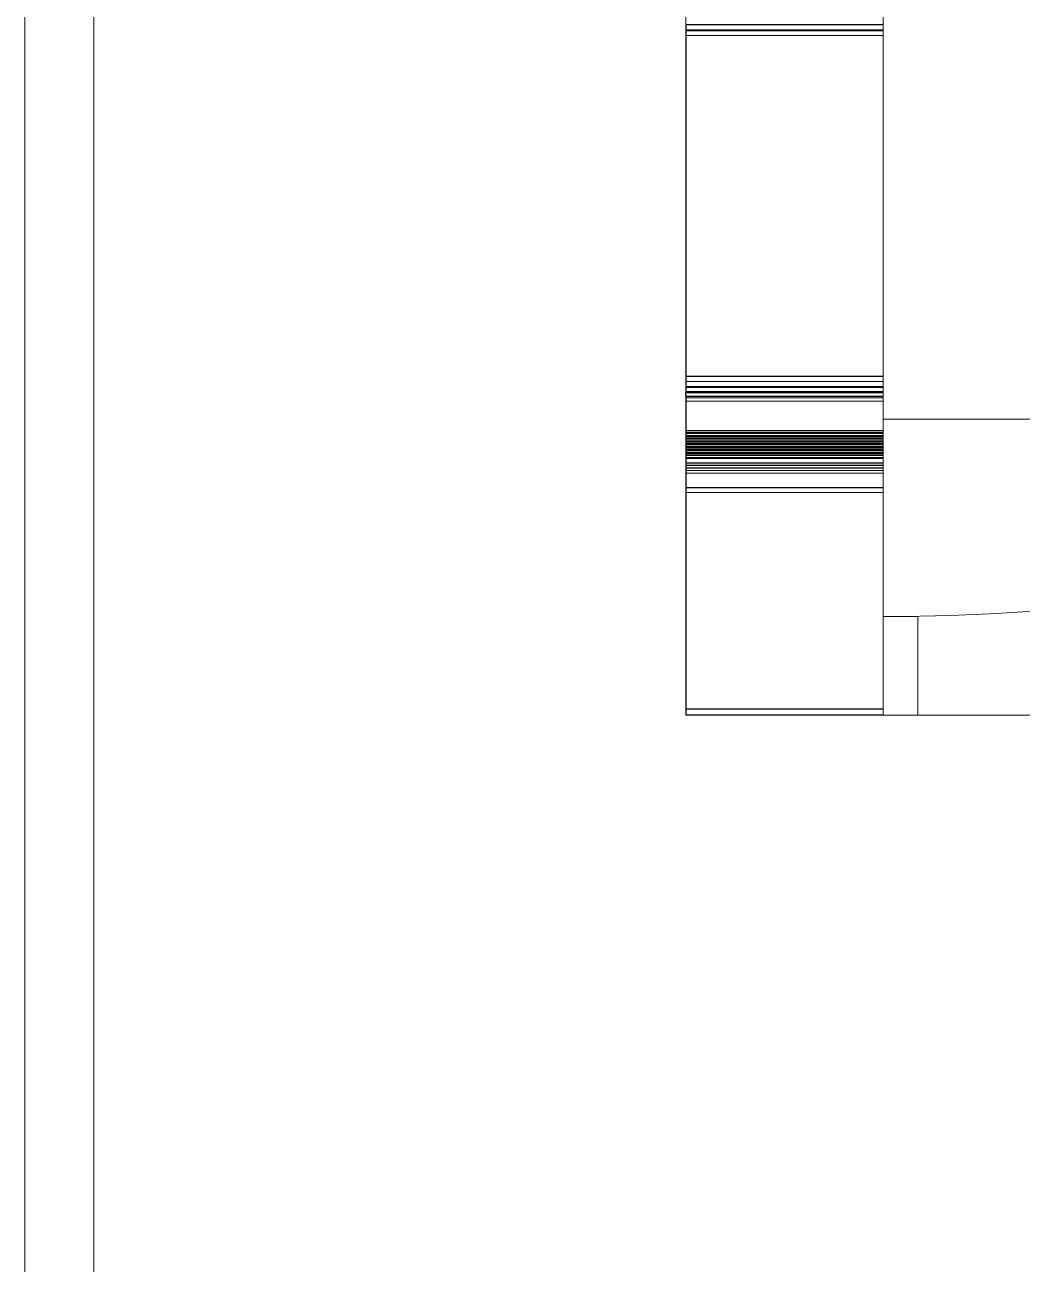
# Model space of a CAD drawing. Header units: millimetres. Extents: x 1359 to 3577, y 1333 to 3557.
# Drawn here: x 2513.1 to 2563.6, y 3155.2 to 3218.1 of the extents above; entities that cross this region are included whole.
import ezdxf

# ---------------------------------------------------------------- set-up
doc = ezdxf.new("R2010")
doc.units = ezdxf.units.MM
doc.set_wipeout_variables(frame=1)
doc.layers.add('000-PI-Oprema', color=30, linetype='Continuous', lineweight=5)
doc.layers.add('000-PI-ORMAR', color=2, linetype='Continuous')
doc.layers.add('002-PI-Kabelska kanalica', color=150, linetype='Continuous')

# ---------------------------------------------------------------- blocks, each defined once
blk = doc.blocks.new('montazna 2000x1000')
at = {"layer": '000-PI-ORMAR', "color": 0, "linetype": 'ByBlock', "lineweight": 0}
blk.add_line((0, 1890), (0, 0), dxfattribs=at)
blk = doc.blocks.new('*U53')
at = {"layer": '002-PI-Kabelska kanalica', "color": 0, "linetype": 'ByBlock', "lineweight": 0}
blk.add_line((80, -100), (80, 1572), dxfattribs=at)
blk = doc.blocks.new('6ES7515-2AN03-0AB0')
blk.add_wipeout([(49766.655, 38535.913), (49836.455, 38535.913), (49836.456, 38388.913), (49766.656, 38388.913)])
at = {"layer": '000-PI-Oprema', "color": 0, "linetype": 'ByBlock', "lineweight": 0}
for p, q in [((49766.646, 38535.413), (49766.655, 38403.913)), ((49766.655, 38535.044), (49766.655, 38403.913)), ((49817.474, 38403.913), (49766.655, 38403.913)), ((49817.474, 38403.913), (49766.655, 38403.913)), ((49766.956, 38393.913), (49766.655, 38393.913)), ((49766.956, 38393.913), (49766.655, 38393.913)), ((49766.656, 38393.913), (49766.656, 38388.913)), ((49768.356, 38393.913), (49766.656, 38393.913)), ((49766.656, 38393.913), (49766.656, 38393.913)), ((49766.656, 38393.913), (49766.656, 38388.913)), ((49768.356, 38393.913), (49766.656, 38393.913)), ((49766.656, 38393.913), (49766.656, 38393.913)), ((49768.356, 38393.913), (49768.356, 38393.926)), ((49768.356, 38393.913), (49768.356, 38393.926)), ((49768.411, 38393.928), (49768.411, 38388.913)), ((49768.411, 38393.928), (49768.411, 38388.913)), ((49768.411, 38388.913), (49766.656, 38388.913)), ((49768.411, 38388.913), (49766.656, 38388.913)), ((49834.7, 38388.913), (49768.411, 38388.913)), ((49834.7, 38388.913), (49768.411, 38388.913))]:
    blk.add_line(p, q, dxfattribs=at)
blk.add_arc((49766.655, 38499.579), 105.667, 270.16313, 283.68555, dxfattribs=at)
blk.add_arc((49766.655, 38499.579), 105.667, 270.16313, 283.68555, dxfattribs=at)
blk.add_open_spline([(49766.655, 38403.913), (49766.655, 38401.713), (49766.655, 38399.513), (49766.655, 38397.179), (49766.655, 38397.046), (49766.655, 38396.913)], degree=3, knots=[0, 0, 0, 0, 0.942857, 0.942857, 1, 1, 1, 1], dxfattribs=at)
blk.add_open_spline([(49766.655, 38403.913), (49766.655, 38401.713), (49766.655, 38399.513), (49766.655, 38397.179), (49766.655, 38397.046), (49766.655, 38396.913)], degree=3, knots=[0, 0, 0, 0, 0.942857, 0.942857, 1, 1, 1, 1], dxfattribs=at)
blk.add_open_spline([(49766.655, 38396.913), (49766.655, 38395.913), (49766.655, 38394.913), (49766.655, 38393.913)], degree=3, dxfattribs=at)
blk.add_open_spline([(49766.655, 38396.913), (49766.655, 38395.913), (49766.655, 38394.913), (49766.655, 38393.913)], degree=3, dxfattribs=at)
blk = doc.blocks.new('6ES7590-1AB60-0AA0')
for p, q in [((4144.23, 2880.414), (4144.23, 2880.114)), ((4304.23, 2880.414), (4144.23, 2880.414)), ((4144.23, 2880.114), (4144.23, 2862.577)), ((4304.23, 2880.114), (4144.23, 2880.114)), ((4144.23, 2862.577), (4144.23, 2862.077)), ((4304.23, 2862.577), (4144.23, 2862.577)), ((4144.23, 2862.077), (4144.23, 2862.029)), ((4144.23, 2862.077), (4304.23, 2862.077)), ((4144.23, 2862.029), (4144.23, 2861.756)), ((4304.23, 2862.029), (4144.23, 2862.029)), ((4144.23, 2861.582), (4144.23, 2861.756)), ((4304.23, 2861.756), (4144.23, 2861.756)), ((4144.23, 2861.582), (4144.23, 2859.831)), ((4144.23, 2861.582), (4304.23, 2861.582)), ((4144.23, 2859.831), (4144.23, 2859.722)), ((4304.23, 2859.831), (4144.23, 2859.831)), ((4144.23, 2859.72), (4144.23, 2859.722)), ((4304.23, 2859.722), (4144.23, 2859.722)), ((4144.23, 2859.72), (4144.23, 2859.686)), ((4304.23, 2859.72), (4144.23, 2859.72)), ((4144.23, 2859.686), (4144.23, 2859.578)), ((4304.23, 2859.686), (4144.23, 2859.686)), ((4144.23, 2859.577), (4144.23, 2859.578)), ((4304.23, 2859.578), (4144.23, 2859.578)), ((4144.23, 2859.577), (4144.23, 2859.543)), ((4304.23, 2859.577), (4144.23, 2859.577)), ((4144.23, 2859.543), (4144.23, 2859.435)), ((4304.23, 2859.543), (4144.23, 2859.543)), ((4144.23, 2859.435), (4144.23, 2859.433)), ((4304.23, 2859.435), (4144.23, 2859.435)), ((4144.23, 2859.433), (4144.23, 2859.399)), ((4304.23, 2859.433), (4144.23, 2859.433)), ((4144.23, 2859.399), (4144.23, 2859.291)), ((4304.23, 2859.399), (4144.23, 2859.399)), ((4144.23, 2859.289), (4144.23, 2859.291)), ((4304.23, 2859.291), (4144.23, 2859.291)), ((4144.23, 2859.289), (4144.23, 2859.255)), ((4304.23, 2859.289), (4144.23, 2859.289)), ((4144.23, 2859.255), (4144.23, 2859.148)), ((4304.23, 2859.255), (4144.23, 2859.255)), ((4144.23, 2859.146), (4144.23, 2859.148)), ((4304.23, 2859.148), (4144.23, 2859.148)), ((4144.23, 2859.146), (4144.23, 2859.112)), ((4304.23, 2859.146), (4144.23, 2859.146)), ((4144.23, 2859.112), (4144.23, 2859.004)), ((4304.23, 2859.112), (4144.23, 2859.112)), ((4144.23, 2859.002), (4144.23, 2859.004)), ((4304.23, 2859.004), (4144.23, 2859.004)), ((4144.23, 2859.002), (4144.23, 2858.968)), ((4304.23, 2859.002), (4144.23, 2859.002)), ((4144.23, 2858.968), (4144.23, 2858.86)), ((4304.23, 2858.968), (4144.23, 2858.968)), ((4144.23, 2858.859), (4144.23, 2858.86)), ((4304.23, 2858.86), (4144.23, 2858.86)), ((4144.23, 2858.859), (4144.23, 2858.825)), ((4304.23, 2858.859), (4144.23, 2858.859)), ((4144.23, 2858.825), (4144.23, 2858.717)), ((4304.23, 2858.825), (4144.23, 2858.825)), ((4144.23, 2858.717), (4144.23, 2858.715)), ((4304.23, 2858.717), (4144.23, 2858.717)), ((4144.23, 2858.715), (4144.23, 2858.681)), ((4304.23, 2858.715), (4144.23, 2858.715)), ((4144.23, 2858.681), (4144.23, 2858.457)), ((4304.23, 2858.681), (4144.23, 2858.681)), ((4144.23, 2858.457), (4144.23, 2858.184)), ((4304.23, 2858.457), (4144.23, 2858.457)), ((4144.23, 2858.184), (4144.23, 2858.072)), ((4304.23, 2858.184), (4144.23, 2858.184)), ((4144.23, 2858.072), (4144.23, 2857.935)), ((4304.23, 2858.072), (4144.23, 2858.072)), ((4144.23, 2857.935), (4144.23, 2856.944)), ((4304.23, 2857.935), (4144.23, 2857.935)), ((4144.23, 2856.944), (4144.23, 2845.714)), ((4304.23, 2856.944), (4144.23, 2856.944)), ((4144.23, 2845.714), (4144.23, 2845.414)), ((4304.23, 2845.714), (4144.23, 2845.714)), ((4304.23, 2845.414), (4144.23, 2845.414))]:
    blk.add_line(p, q)

msp = doc.modelspace()

# ---------------------------------------------------------------- linework, layer by layer
at = {"layer": '002-PI-Kabelska kanalica', "color": 0, "linetype": 'ByBlock', "lineweight": 0}
for p, q in [((2546.571, 3217.833), (2546.571, 3325.583)), ((2546.571, 3313.47), (2546.571, 3217.433)), ((2546.571, 3313.47), (2546.571, 3217.433)), ((2546.571, 3218.083), (2546.571, 3217.783)), ((2556.571, 3218.083), (2546.571, 3218.083)), ((2546.571, 3218.083), (2546.571, 3217.783)), ((2546.571, 3218.083), (2546.571, 3217.783)), ((2556.571, 3218.083), (2546.571, 3218.083)), ((2546.571, 3217.833), (2546.571, 3217.533)), ((2546.571, 3217.833), (2546.571, 3217.533)), ((2556.571, 3217.833), (2546.571, 3217.833)), ((2546.571, 3217.833), (2546.571, 3217.533)), ((2546.571, 3217.833), (2546.571, 3217.533)), ((2546.571, 3217.833), (2546.571, 3217.533)), ((2546.571, 3217.833), (2546.571, 3217.533)), ((2556.571, 3217.833), (2546.571, 3217.833)), ((2546.571, 3217.783), (2546.571, 3200.246)), ((2556.571, 3217.783), (2546.571, 3217.783)), ((2546.571, 3217.783), (2546.571, 3200.246)), ((2546.571, 3217.783), (2546.571, 3200.246)), ((2556.571, 3217.783), (2546.571, 3217.783)), ((2546.571, 3217.583), (2546.571, 3217.283)), ((2546.571, 3217.583), (2546.571, 3217.283)), ((2546.571, 3217.583), (2546.571, 3217.283)), ((2546.571, 3217.533), (2546.571, 3199.996)), ((2546.571, 3217.533), (2546.571, 3199.996)), ((2556.571, 3217.533), (2546.571, 3217.533)), ((2546.571, 3217.533), (2546.571, 3199.996)), ((2546.571, 3217.533), (2546.571, 3199.996)), ((2546.571, 3217.533), (2546.571, 3199.996)), ((2546.571, 3217.533), (2546.571, 3199.996)), ((2556.571, 3217.533), (2546.571, 3217.533)), ((2546.571, 3217.283), (2546.571, 3199.746)), ((2546.571, 3217.283), (2546.571, 3199.746)), ((2546.571, 3217.283), (2546.571, 3199.746)), ((2546.571, 3200.246), (2546.571, 3199.746)), ((2556.571, 3200.246), (2546.571, 3200.246)), ((2546.571, 3200.246), (2546.571, 3199.746)), ((2546.571, 3200.246), (2546.571, 3199.746)), ((2556.571, 3200.246), (2546.571, 3200.246)), ((2546.571, 3199.996), (2546.571, 3199.496)), ((2546.571, 3199.996), (2546.571, 3199.496)), ((2556.571, 3199.996), (2546.571, 3199.996)), ((2546.571, 3199.996), (2546.571, 3199.496)), ((2546.571, 3199.996), (2546.571, 3199.496)), ((2546.571, 3199.996), (2546.571, 3199.496)), ((2546.571, 3199.996), (2546.571, 3199.496)), ((2556.571, 3199.996), (2546.571, 3199.996)), ((2546.571, 3199.746), (2546.571, 3199.246)), ((2546.571, 3199.746), (2546.571, 3199.698)), ((2546.571, 3199.746), (2556.571, 3199.746)), ((2546.571, 3199.746), (2546.571, 3199.246)), ((2546.571, 3199.746), (2546.571, 3199.698)), ((2546.571, 3199.746), (2546.571, 3199.246)), ((2546.571, 3199.746), (2546.571, 3199.698)), ((2546.571, 3199.746), (2556.571, 3199.746)), ((2546.571, 3199.698), (2546.571, 3199.425)), ((2556.571, 3199.698), (2546.571, 3199.698)), ((2546.571, 3199.698), (2546.571, 3199.425)), ((2546.571, 3199.698), (2546.571, 3199.425)), ((2556.571, 3199.698), (2546.571, 3199.698)), ((2546.571, 3199.496), (2546.571, 3199.448)), ((2546.571, 3199.496), (2546.571, 3199.448)), ((2546.571, 3199.496), (2556.571, 3199.496)), ((2546.571, 3199.496), (2546.571, 3199.448)), ((2546.571, 3199.496), (2546.571, 3199.448)), ((2546.571, 3199.496), (2546.571, 3199.448)), ((2546.571, 3199.496), (2546.571, 3199.448)), ((2546.571, 3199.496), (2556.571, 3199.496)), ((2546.571, 3199.448), (2546.571, 3199.175)), ((2546.571, 3199.448), (2546.571, 3199.175)), ((2556.571, 3199.448), (2546.571, 3199.448)), ((2546.571, 3199.448), (2546.571, 3199.175)), ((2546.571, 3199.448), (2546.571, 3199.175)), ((2546.571, 3199.448), (2546.571, 3199.175)), ((2546.571, 3199.448), (2546.571, 3199.175)), ((2556.571, 3199.448), (2546.571, 3199.448)), ((2546.571, 3199.251), (2546.571, 3199.425)), ((2556.571, 3199.425), (2546.571, 3199.425)), ((2546.571, 3199.251), (2546.571, 3199.425)), ((2546.571, 3199.251), (2546.571, 3199.425)), ((2556.571, 3199.425), (2546.571, 3199.425)), ((2546.571, 3199.251), (2546.571, 3197.5)), ((2546.571, 3199.251), (2556.571, 3199.251)), ((2546.571, 3199.251), (2546.571, 3197.5)), ((2546.571, 3199.251), (2546.571, 3197.5)), ((2546.571, 3199.251), (2556.571, 3199.251)), ((2546.571, 3199.246), (2546.571, 3199.198)), ((2546.571, 3199.246), (2546.571, 3199.198)), ((2546.571, 3199.246), (2546.571, 3199.198)), ((2546.571, 3199.198), (2546.571, 3198.925)), ((2546.571, 3199.198), (2546.571, 3198.925)), ((2546.571, 3199.198), (2546.571, 3198.925)), ((2546.571, 3199.001), (2546.571, 3199.175)), ((2546.571, 3199.001), (2546.571, 3199.175)), ((2556.571, 3199.175), (2546.571, 3199.175)), ((2546.571, 3199.001), (2546.571, 3199.175)), ((2546.571, 3199.001), (2546.571, 3199.175)), ((2546.571, 3199.001), (2546.571, 3199.175)), ((2546.571, 3199.001), (2546.571, 3199.175)), ((2556.571, 3199.175), (2546.571, 3199.175)), ((2546.571, 3199.001), (2546.571, 3197.25)), ((2546.571, 3199.001), (2546.571, 3197.25)), ((2546.571, 3199.001), (2556.571, 3199.001)), ((2546.571, 3199.001), (2546.571, 3197.25)), ((2546.571, 3199.001), (2546.571, 3197.25)), ((2546.571, 3199.001), (2546.571, 3197.25)), ((2546.571, 3199.001), (2546.571, 3197.25)), ((2546.571, 3199.001), (2556.571, 3199.001)), ((2546.571, 3198.751), (2546.571, 3198.925)), ((2546.571, 3198.751), (2546.571, 3198.925)), ((2546.571, 3198.751), (2546.571, 3198.925)), ((2546.571, 3198.751), (2546.571, 3197)), ((2546.571, 3198.751), (2546.571, 3197)), ((2546.571, 3198.751), (2546.571, 3197)), ((2546.571, 3197.5), (2546.571, 3197.391)), ((2556.571, 3197.5), (2546.571, 3197.5)), ((2546.571, 3197.5), (2546.571, 3197.391)), ((2546.571, 3197.5), (2546.571, 3197.391)), ((2556.571, 3197.5), (2546.571, 3197.5)), ((2546.571, 3197.389), (2546.571, 3197.391)), ((2556.571, 3197.391), (2546.571, 3197.391)), ((2546.571, 3197.389), (2546.571, 3197.391)), ((2546.571, 3197.389), (2546.571, 3197.391)), ((2556.571, 3197.391), (2546.571, 3197.391)), ((2546.571, 3197.389), (2546.571, 3197.355)), ((2556.571, 3197.389), (2546.571, 3197.389)), ((2546.571, 3197.389), (2546.571, 3197.355)), ((2546.571, 3197.389), (2546.571, 3197.355)), ((2556.571, 3197.389), (2546.571, 3197.389)), ((2546.571, 3197.355), (2546.571, 3197.247)), ((2556.571, 3197.355), (2546.571, 3197.355)), ((2546.571, 3197.355), (2546.571, 3197.247)), ((2546.571, 3197.355), (2546.571, 3197.247)), ((2556.571, 3197.355), (2546.571, 3197.355)), ((2546.571, 3197.25), (2546.571, 3197.141)), ((2546.571, 3197.25), (2546.571, 3197.141)), ((2556.571, 3197.25), (2546.571, 3197.25)), ((2546.571, 3197.25), (2546.571, 3197.141)), ((2546.571, 3197.25), (2546.571, 3197.141)), ((2546.571, 3197.25), (2546.571, 3197.141)), ((2546.571, 3197.25), (2546.571, 3197.141)), ((2556.571, 3197.25), (2546.571, 3197.25)), ((2546.571, 3197.246), (2546.571, 3197.247)), ((2556.571, 3197.247), (2546.571, 3197.247)), ((2546.571, 3197.246), (2546.571, 3197.247)), ((2546.571, 3197.246), (2546.571, 3197.247)), ((2556.571, 3197.247), (2546.571, 3197.247)), ((2546.571, 3197.246), (2546.571, 3197.212)), ((2556.571, 3197.246), (2546.571, 3197.246)), ((2546.571, 3197.246), (2546.571, 3197.212)), ((2546.571, 3197.246), (2546.571, 3197.212)), ((2556.571, 3197.246), (2546.571, 3197.246)), ((2546.571, 3197.212), (2546.571, 3197.104)), ((2556.571, 3197.212), (2546.571, 3197.212)), ((2546.571, 3197.212), (2546.571, 3197.104)), ((2546.571, 3197.212), (2546.571, 3197.104)), ((2556.571, 3197.212), (2546.571, 3197.212)), ((2546.571, 3197.139), (2546.571, 3197.141)), ((2546.571, 3197.139), (2546.571, 3197.141)), ((2556.571, 3197.141), (2546.571, 3197.141)), ((2546.571, 3197.139), (2546.571, 3197.141)), ((2546.571, 3197.139), (2546.571, 3197.141)), ((2546.571, 3197.139), (2546.571, 3197.141)), ((2546.571, 3197.139), (2546.571, 3197.141)), ((2556.571, 3197.141), (2546.571, 3197.141)), ((2546.571, 3197.139), (2546.571, 3197.105)), ((2546.571, 3197.139), (2546.571, 3197.105)), ((2556.571, 3197.139), (2546.571, 3197.139)), ((2546.571, 3197.139), (2546.571, 3197.105)), ((2546.571, 3197.139), (2546.571, 3197.105)), ((2546.571, 3197.139), (2546.571, 3197.105)), ((2546.571, 3197.139), (2546.571, 3197.105)), ((2556.571, 3197.139), (2546.571, 3197.139)), ((2546.571, 3197.105), (2546.571, 3196.997)), ((2546.571, 3197.105), (2546.571, 3196.997)), ((2556.571, 3197.105), (2546.571, 3197.105)), ((2546.571, 3197.105), (2546.571, 3196.997)), ((2546.571, 3197.105), (2546.571, 3196.997)), ((2546.571, 3197.105), (2546.571, 3196.997)), ((2546.571, 3197.105), (2546.571, 3196.997)), ((2556.571, 3197.105), (2546.571, 3197.105)), ((2546.571, 3197.104), (2546.571, 3197.102)), ((2556.571, 3197.104), (2546.571, 3197.104)), ((2546.571, 3197.104), (2546.571, 3197.102)), ((2546.571, 3197.104), (2546.571, 3197.102)), ((2556.571, 3197.104), (2546.571, 3197.104)), ((2546.571, 3197.102), (2546.571, 3197.068)), ((2556.571, 3197.102), (2546.571, 3197.102)), ((2546.571, 3197.102), (2546.571, 3197.068)), ((2546.571, 3197.102), (2546.571, 3197.068)), ((2556.571, 3197.102), (2546.571, 3197.102)), ((2546.571, 3197.068), (2546.571, 3196.96)), ((2556.571, 3197.068), (2546.571, 3197.068)), ((2546.571, 3197.068), (2546.571, 3196.96)), ((2546.571, 3197.068), (2546.571, 3196.96)), ((2556.571, 3197.068), (2546.571, 3197.068)), ((2546.571, 3197), (2546.571, 3196.891)), ((2546.571, 3197), (2546.571, 3196.891)), ((2546.571, 3197), (2546.571, 3196.891)), ((2546.571, 3196.996), (2546.571, 3196.997)), ((2546.571, 3196.996), (2546.571, 3196.997)), ((2556.571, 3196.997), (2546.571, 3196.997)), ((2546.571, 3196.996), (2546.571, 3196.997)), ((2546.571, 3196.996), (2546.571, 3196.997)), ((2546.571, 3196.996), (2546.571, 3196.997)), ((2546.571, 3196.996), (2546.571, 3196.997)), ((2556.571, 3196.997), (2546.571, 3196.997)), ((2546.571, 3196.996), (2546.571, 3196.962)), ((2546.571, 3196.996), (2546.571, 3196.962)), ((2556.571, 3196.996), (2546.571, 3196.996)), ((2546.571, 3196.996), (2546.571, 3196.962)), ((2546.571, 3196.996), (2546.571, 3196.962)), ((2546.571, 3196.996), (2546.571, 3196.962)), ((2546.571, 3196.996), (2546.571, 3196.962)), ((2556.571, 3196.996), (2546.571, 3196.996)), ((2546.571, 3196.962), (2546.571, 3196.854)), ((2546.571, 3196.962), (2546.571, 3196.854)), ((2556.571, 3196.962), (2546.571, 3196.962)), ((2546.571, 3196.962), (2546.571, 3196.854)), ((2546.571, 3196.962), (2546.571, 3196.854)), ((2546.571, 3196.962), (2546.571, 3196.854)), ((2546.571, 3196.962), (2546.571, 3196.854)), ((2556.571, 3196.962), (2546.571, 3196.962)), ((2546.571, 3196.959), (2546.571, 3196.96)), ((2556.571, 3196.96), (2546.571, 3196.96)), ((2546.571, 3196.959), (2546.571, 3196.96)), ((2546.571, 3196.959), (2546.571, 3196.96)), ((2556.571, 3196.96), (2546.571, 3196.96)), ((2546.571, 3196.959), (2546.571, 3196.925)), ((2556.571, 3196.959), (2546.571, 3196.959)), ((2546.571, 3196.959), (2546.571, 3196.925)), ((2546.571, 3196.959), (2546.571, 3196.925)), ((2556.571, 3196.959), (2546.571, 3196.959)), ((2546.571, 3196.925), (2546.571, 3196.817)), ((2556.571, 3196.925), (2546.571, 3196.925)), ((2546.571, 3196.925), (2546.571, 3196.817)), ((2546.571, 3196.925), (2546.571, 3196.817)), ((2556.571, 3196.925), (2546.571, 3196.925)), ((2546.571, 3196.889), (2546.571, 3196.891)), ((2546.571, 3196.889), (2546.571, 3196.891)), ((2546.571, 3196.889), (2546.571, 3196.891)), ((2546.571, 3196.889), (2546.571, 3196.855)), ((2546.571, 3196.889), (2546.571, 3196.855)), ((2546.571, 3196.889), (2546.571, 3196.855)), ((2546.571, 3196.855), (2546.571, 3196.747)), ((2546.571, 3196.855), (2546.571, 3196.747)), ((2546.571, 3196.855), (2546.571, 3196.747)), ((2546.571, 3196.854), (2546.571, 3196.852)), ((2546.571, 3196.854), (2546.571, 3196.852)), ((2556.571, 3196.854), (2546.571, 3196.854)), ((2546.571, 3196.854), (2546.571, 3196.852)), ((2546.571, 3196.854), (2546.571, 3196.852)), ((2546.571, 3196.854), (2546.571, 3196.852)), ((2546.571, 3196.854), (2546.571, 3196.852)), ((2556.571, 3196.854), (2546.571, 3196.854)), ((2546.571, 3196.852), (2546.571, 3196.818)), ((2546.571, 3196.852), (2546.571, 3196.818)), ((2556.571, 3196.852), (2546.571, 3196.852)), ((2546.571, 3196.852), (2546.571, 3196.818)), ((2546.571, 3196.852), (2546.571, 3196.818)), ((2546.571, 3196.852), (2546.571, 3196.818)), ((2546.571, 3196.852), (2546.571, 3196.818)), ((2556.571, 3196.852), (2546.571, 3196.852)), ((2546.571, 3196.818), (2546.571, 3196.71)), ((2546.571, 3196.818), (2546.571, 3196.71)), ((2556.571, 3196.818), (2546.571, 3196.818)), ((2546.571, 3196.818), (2546.571, 3196.71)), ((2546.571, 3196.818), (2546.571, 3196.71)), ((2546.571, 3196.818), (2546.571, 3196.71)), ((2546.571, 3196.818), (2546.571, 3196.71)), ((2556.571, 3196.818), (2546.571, 3196.818)), ((2546.571, 3196.815), (2546.571, 3196.817)), ((2556.571, 3196.817), (2546.571, 3196.817)), ((2546.571, 3196.815), (2546.571, 3196.817)), ((2546.571, 3196.815), (2546.571, 3196.817)), ((2556.571, 3196.817), (2546.571, 3196.817)), ((2546.571, 3196.815), (2546.571, 3196.781)), ((2556.571, 3196.815), (2546.571, 3196.815)), ((2546.571, 3196.815), (2546.571, 3196.781)), ((2546.571, 3196.815), (2546.571, 3196.781)), ((2556.571, 3196.815), (2546.571, 3196.815)), ((2546.571, 3196.781), (2546.571, 3196.673)), ((2556.571, 3196.781), (2546.571, 3196.781)), ((2546.571, 3196.781), (2546.571, 3196.673)), ((2546.571, 3196.781), (2546.571, 3196.673)), ((2556.571, 3196.781), (2546.571, 3196.781)), ((2546.571, 3196.746), (2546.571, 3196.747)), ((2546.571, 3196.746), (2546.571, 3196.747)), ((2546.571, 3196.746), (2546.571, 3196.747)), ((2546.571, 3196.746), (2546.571, 3196.712)), ((2546.571, 3196.746), (2546.571, 3196.712)), ((2546.571, 3196.746), (2546.571, 3196.712)), ((2546.571, 3196.712), (2546.571, 3196.604)), ((2546.571, 3196.712), (2546.571, 3196.604)), ((2546.571, 3196.712), (2546.571, 3196.604)), ((2546.571, 3196.709), (2546.571, 3196.71)), ((2546.571, 3196.709), (2546.571, 3196.71)), ((2556.571, 3196.71), (2546.571, 3196.71)), ((2546.571, 3196.709), (2546.571, 3196.71)), ((2546.571, 3196.709), (2546.571, 3196.71)), ((2546.571, 3196.709), (2546.571, 3196.71)), ((2546.571, 3196.709), (2546.571, 3196.71)), ((2556.571, 3196.71), (2546.571, 3196.71)), ((2546.571, 3196.709), (2546.571, 3196.675)), ((2546.571, 3196.709), (2546.571, 3196.675)), ((2556.571, 3196.709), (2546.571, 3196.709)), ((2546.571, 3196.709), (2546.571, 3196.675)), ((2546.571, 3196.709), (2546.571, 3196.675)), ((2546.571, 3196.709), (2546.571, 3196.675)), ((2546.571, 3196.709), (2546.571, 3196.675)), ((2556.571, 3196.709), (2546.571, 3196.709)), ((2546.571, 3196.675), (2546.571, 3196.567)), ((2546.571, 3196.675), (2546.571, 3196.567)), ((2556.571, 3196.675), (2546.571, 3196.675)), ((2546.571, 3196.675), (2546.571, 3196.567)), ((2546.571, 3196.675), (2546.571, 3196.567)), ((2546.571, 3196.675), (2546.571, 3196.567)), ((2546.571, 3196.675), (2546.571, 3196.567)), ((2556.571, 3196.675), (2546.571, 3196.675)), ((2546.571, 3196.671), (2546.571, 3196.673)), ((2556.571, 3196.673), (2546.571, 3196.673)), ((2546.571, 3196.671), (2546.571, 3196.673)), ((2546.571, 3196.671), (2546.571, 3196.673)), ((2556.571, 3196.673), (2546.571, 3196.673)), ((2546.571, 3196.671), (2546.571, 3196.637)), ((2556.571, 3196.671), (2546.571, 3196.671)), ((2546.571, 3196.671), (2546.571, 3196.637)), ((2546.571, 3196.671), (2546.571, 3196.637)), ((2556.571, 3196.671), (2546.571, 3196.671)), ((2546.571, 3196.637), (2546.571, 3196.53)), ((2556.571, 3196.637), (2546.571, 3196.637)), ((2546.571, 3196.637), (2546.571, 3196.53)), ((2546.571, 3196.637), (2546.571, 3196.53)), ((2556.571, 3196.637), (2546.571, 3196.637)), ((2546.571, 3196.604), (2546.571, 3196.602)), ((2546.571, 3196.604), (2546.571, 3196.602)), ((2546.571, 3196.604), (2546.571, 3196.602)), ((2546.571, 3196.602), (2546.571, 3196.568)), ((2546.571, 3196.602), (2546.571, 3196.568)), ((2546.571, 3196.602), (2546.571, 3196.568)), ((2546.571, 3196.568), (2546.571, 3196.46)), ((2546.571, 3196.568), (2546.571, 3196.46)), ((2546.571, 3196.568), (2546.571, 3196.46)), ((2546.571, 3196.565), (2546.571, 3196.567)), ((2546.571, 3196.565), (2546.571, 3196.567)), ((2556.571, 3196.567), (2546.571, 3196.567)), ((2546.571, 3196.565), (2546.571, 3196.567)), ((2546.571, 3196.565), (2546.571, 3196.567)), ((2546.571, 3196.565), (2546.571, 3196.567)), ((2546.571, 3196.565), (2546.571, 3196.567)), ((2556.571, 3196.567), (2546.571, 3196.567)), ((2546.571, 3196.565), (2546.571, 3196.531)), ((2546.571, 3196.565), (2546.571, 3196.531)), ((2556.571, 3196.565), (2546.571, 3196.565)), ((2546.571, 3196.565), (2546.571, 3196.531)), ((2546.571, 3196.565), (2546.571, 3196.531)), ((2546.571, 3196.565), (2546.571, 3196.531)), ((2546.571, 3196.565), (2546.571, 3196.531)), ((2556.571, 3196.565), (2546.571, 3196.565)), ((2546.571, 3196.531), (2546.571, 3196.423)), ((2546.571, 3196.531), (2546.571, 3196.423)), ((2556.571, 3196.531), (2546.571, 3196.531)), ((2546.571, 3196.531), (2546.571, 3196.423)), ((2546.571, 3196.531), (2546.571, 3196.423)), ((2546.571, 3196.531), (2546.571, 3196.423)), ((2546.571, 3196.531), (2546.571, 3196.423)), ((2556.571, 3196.531), (2546.571, 3196.531)), ((2546.571, 3196.528), (2546.571, 3196.53)), ((2556.571, 3196.53), (2546.571, 3196.53)), ((2546.571, 3196.528), (2546.571, 3196.53)), ((2546.571, 3196.528), (2546.571, 3196.53)), ((2556.571, 3196.53), (2546.571, 3196.53)), ((2546.571, 3196.528), (2546.571, 3196.494)), ((2556.571, 3196.528), (2546.571, 3196.528)), ((2546.571, 3196.528), (2546.571, 3196.494)), ((2546.571, 3196.528), (2546.571, 3196.494)), ((2556.571, 3196.528), (2546.571, 3196.528)), ((2546.571, 3196.494), (2546.571, 3196.386)), ((2556.571, 3196.494), (2546.571, 3196.494)), ((2546.571, 3196.494), (2546.571, 3196.386)), ((2546.571, 3196.494), (2546.571, 3196.386)), ((2556.571, 3196.494), (2546.571, 3196.494)), ((2546.571, 3196.459), (2546.571, 3196.46)), ((2546.571, 3196.459), (2546.571, 3196.46)), ((2546.571, 3196.459), (2546.571, 3196.46)), ((2546.571, 3196.459), (2546.571, 3196.425)), ((2546.571, 3196.459), (2546.571, 3196.425)), ((2546.571, 3196.459), (2546.571, 3196.425)), ((2546.571, 3196.425), (2546.571, 3196.317)), ((2546.571, 3196.425), (2546.571, 3196.317)), ((2546.571, 3196.425), (2546.571, 3196.317)), ((2546.571, 3196.421), (2546.571, 3196.423)), ((2546.571, 3196.421), (2546.571, 3196.423)), ((2556.571, 3196.423), (2546.571, 3196.423)), ((2546.571, 3196.421), (2546.571, 3196.423)), ((2546.571, 3196.421), (2546.571, 3196.423)), ((2546.571, 3196.421), (2546.571, 3196.423)), ((2546.571, 3196.421), (2546.571, 3196.423)), ((2556.571, 3196.423), (2546.571, 3196.423)), ((2546.571, 3196.421), (2546.571, 3196.387)), ((2546.571, 3196.421), (2546.571, 3196.387)), ((2556.571, 3196.421), (2546.571, 3196.421)), ((2546.571, 3196.421), (2546.571, 3196.387)), ((2546.571, 3196.421), (2546.571, 3196.387)), ((2546.571, 3196.421), (2546.571, 3196.387)), ((2546.571, 3196.421), (2546.571, 3196.387)), ((2556.571, 3196.421), (2546.571, 3196.421)), ((2546.571, 3196.387), (2546.571, 3196.28)), ((2546.571, 3196.387), (2546.571, 3196.28)), ((2556.571, 3196.387), (2546.571, 3196.387)), ((2546.571, 3196.387), (2546.571, 3196.28)), ((2546.571, 3196.387), (2546.571, 3196.28)), ((2546.571, 3196.387), (2546.571, 3196.28)), ((2546.571, 3196.387), (2546.571, 3196.28)), ((2556.571, 3196.387), (2546.571, 3196.387)), ((2546.571, 3196.386), (2546.571, 3196.384)), ((2556.571, 3196.386), (2546.571, 3196.386)), ((2546.571, 3196.386), (2546.571, 3196.384)), ((2546.571, 3196.386), (2546.571, 3196.384)), ((2556.571, 3196.386), (2546.571, 3196.386)), ((2546.571, 3196.384), (2546.571, 3196.35)), ((2556.571, 3196.384), (2546.571, 3196.384)), ((2546.571, 3196.384), (2546.571, 3196.35)), ((2546.571, 3196.384), (2546.571, 3196.35)), ((2556.571, 3196.384), (2546.571, 3196.384)), ((2546.571, 3196.35), (2546.571, 3196.126)), ((2556.571, 3196.35), (2546.571, 3196.35)), ((2546.571, 3196.35), (2546.571, 3196.126)), ((2546.571, 3196.35), (2546.571, 3196.126)), ((2556.571, 3196.35), (2546.571, 3196.35)), ((2546.571, 3196.315), (2546.571, 3196.317)), ((2546.571, 3196.315), (2546.571, 3196.317)), ((2546.571, 3196.315), (2546.571, 3196.317)), ((2546.571, 3196.315), (2546.571, 3196.281)), ((2546.571, 3196.315), (2546.571, 3196.281)), ((2546.571, 3196.315), (2546.571, 3196.281)), ((2546.571, 3196.281), (2546.571, 3196.173)), ((2546.571, 3196.281), (2546.571, 3196.173)), ((2546.571, 3196.281), (2546.571, 3196.173)), ((2546.571, 3196.278), (2546.571, 3196.28)), ((2546.571, 3196.278), (2546.571, 3196.28)), ((2556.571, 3196.28), (2546.571, 3196.28)), ((2546.571, 3196.278), (2546.571, 3196.28)), ((2546.571, 3196.278), (2546.571, 3196.28)), ((2546.571, 3196.278), (2546.571, 3196.28)), ((2546.571, 3196.278), (2546.571, 3196.28)), ((2556.571, 3196.28), (2546.571, 3196.28)), ((2546.571, 3196.278), (2546.571, 3196.244)), ((2546.571, 3196.278), (2546.571, 3196.244)), ((2556.571, 3196.278), (2546.571, 3196.278)), ((2546.571, 3196.278), (2546.571, 3196.244)), ((2546.571, 3196.278), (2546.571, 3196.244)), ((2546.571, 3196.278), (2546.571, 3196.244)), ((2546.571, 3196.278), (2546.571, 3196.244)), ((2556.571, 3196.278), (2546.571, 3196.278)), ((2546.571, 3196.244), (2546.571, 3196.136)), ((2546.571, 3196.244), (2546.571, 3196.136)), ((2556.571, 3196.244), (2546.571, 3196.244)), ((2546.571, 3196.244), (2546.571, 3196.136)), ((2546.571, 3196.244), (2546.571, 3196.136)), ((2546.571, 3196.244), (2546.571, 3196.136)), ((2546.571, 3196.244), (2546.571, 3196.136)), ((2556.571, 3196.244), (2546.571, 3196.244)), ((2546.571, 3196.171), (2546.571, 3196.173)), ((2546.571, 3196.171), (2546.571, 3196.173)), ((2546.571, 3196.171), (2546.571, 3196.173)), ((2546.571, 3196.171), (2546.571, 3196.137)), ((2546.571, 3196.171), (2546.571, 3196.137)), ((2546.571, 3196.171), (2546.571, 3196.137)), ((2546.571, 3196.137), (2546.571, 3196.03)), ((2546.571, 3196.137), (2546.571, 3196.03)), ((2546.571, 3196.137), (2546.571, 3196.03)), ((2546.571, 3196.136), (2546.571, 3196.134)), ((2546.571, 3196.136), (2546.571, 3196.134)), ((2556.571, 3196.136), (2546.571, 3196.136)), ((2546.571, 3196.136), (2546.571, 3196.134)), ((2546.571, 3196.136), (2546.571, 3196.134)), ((2546.571, 3196.136), (2546.571, 3196.134)), ((2546.571, 3196.136), (2546.571, 3196.134)), ((2556.571, 3196.136), (2546.571, 3196.136)), ((2546.571, 3196.134), (2546.571, 3196.1)), ((2546.571, 3196.134), (2546.571, 3196.1)), ((2556.571, 3196.134), (2546.571, 3196.134)), ((2546.571, 3196.134), (2546.571, 3196.1)), ((2546.571, 3196.134), (2546.571, 3196.1)), ((2546.571, 3196.134), (2546.571, 3196.1)), ((2546.571, 3196.134), (2546.571, 3196.1)), ((2556.571, 3196.134), (2546.571, 3196.134)), ((2546.571, 3196.126), (2546.571, 3195.853)), ((2556.571, 3196.126), (2546.571, 3196.126)), ((2546.571, 3196.126), (2546.571, 3195.853)), ((2546.571, 3196.126), (2546.571, 3195.853)), ((2556.571, 3196.126), (2546.571, 3196.126)), ((2546.571, 3196.1), (2546.571, 3195.876)), ((2546.571, 3196.1), (2546.571, 3195.876)), ((2556.571, 3196.1), (2546.571, 3196.1)), ((2546.571, 3196.1), (2546.571, 3195.876)), ((2546.571, 3196.1), (2546.571, 3195.876)), ((2546.571, 3196.1), (2546.571, 3195.876)), ((2546.571, 3196.1), (2546.571, 3195.876)), ((2556.571, 3196.1), (2546.571, 3196.1)), ((2546.571, 3196.028), (2546.571, 3196.03)), ((2546.571, 3196.028), (2546.571, 3196.03)), ((2546.571, 3196.028), (2546.571, 3196.03)), ((2546.571, 3196.028), (2546.571, 3195.994)), ((2546.571, 3196.028), (2546.571, 3195.994)), ((2546.571, 3196.028), (2546.571, 3195.994)), ((2546.571, 3195.994), (2546.571, 3195.886)), ((2546.571, 3195.994), (2546.571, 3195.886)), ((2546.571, 3195.994), (2546.571, 3195.886)), ((2546.571, 3195.886), (2546.571, 3195.884)), ((2546.571, 3195.886), (2546.571, 3195.884)), ((2546.571, 3195.886), (2546.571, 3195.884)), ((2546.571, 3195.884), (2546.571, 3195.85)), ((2546.571, 3195.884), (2546.571, 3195.85)), ((2546.571, 3195.884), (2546.571, 3195.85)), ((2546.571, 3195.876), (2546.571, 3195.603)), ((2546.571, 3195.876), (2546.571, 3195.603)), ((2556.571, 3195.876), (2546.571, 3195.876)), ((2546.571, 3195.876), (2546.571, 3195.603)), ((2546.571, 3195.876), (2546.571, 3195.603)), ((2546.571, 3195.876), (2546.571, 3195.603)), ((2546.571, 3195.876), (2546.571, 3195.603)), ((2556.571, 3195.876), (2546.571, 3195.876)), ((2546.571, 3195.853), (2546.571, 3195.741)), ((2556.571, 3195.853), (2546.571, 3195.853)), ((2546.571, 3195.853), (2546.571, 3195.741)), ((2546.571, 3195.853), (2546.571, 3195.741)), ((2556.571, 3195.853), (2546.571, 3195.853)), ((2546.571, 3195.85), (2546.571, 3195.626)), ((2546.571, 3195.85), (2546.571, 3195.626)), ((2546.571, 3195.85), (2546.571, 3195.626)), ((2546.571, 3195.741), (2546.571, 3195.605)), ((2556.571, 3195.741), (2546.571, 3195.741)), ((2546.571, 3195.741), (2546.571, 3195.605)), ((2546.571, 3195.741), (2546.571, 3195.605)), ((2556.571, 3195.741), (2546.571, 3195.741)), ((2546.571, 3195.626), (2546.571, 3195.353)), ((2546.571, 3195.626), (2546.571, 3195.353)), ((2546.571, 3195.626), (2546.571, 3195.353)), ((2546.571, 3195.605), (2546.571, 3194.613)), ((2556.571, 3195.605), (2546.571, 3195.605)), ((2546.571, 3195.605), (2546.571, 3194.613)), ((2546.571, 3195.605), (2546.571, 3194.613)), ((2556.571, 3195.605), (2546.571, 3195.605)), ((2546.571, 3195.603), (2546.571, 3195.491)), ((2546.571, 3195.603), (2546.571, 3195.491)), ((2556.571, 3195.603), (2546.571, 3195.603)), ((2546.571, 3195.603), (2546.571, 3195.491)), ((2546.571, 3195.603), (2546.571, 3195.491)), ((2546.571, 3195.603), (2546.571, 3195.491)), ((2546.571, 3195.603), (2546.571, 3195.491)), ((2556.571, 3195.603), (2546.571, 3195.603)), ((2546.571, 3195.491), (2546.571, 3195.355)), ((2546.571, 3195.491), (2546.571, 3195.355)), ((2556.571, 3195.491), (2546.571, 3195.491)), ((2546.571, 3195.491), (2546.571, 3195.355)), ((2546.571, 3195.491), (2546.571, 3195.355)), ((2546.571, 3195.491), (2546.571, 3195.355)), ((2546.571, 3195.491), (2546.571, 3195.355)), ((2556.571, 3195.491), (2546.571, 3195.491)), ((2546.571, 3195.355), (2546.571, 3194.363)), ((2546.571, 3195.355), (2546.571, 3194.363)), ((2556.571, 3195.355), (2546.571, 3195.355)), ((2546.571, 3195.355), (2546.571, 3194.363)), ((2546.571, 3195.355), (2546.571, 3194.363)), ((2546.571, 3195.355), (2546.571, 3194.363)), ((2546.571, 3195.355), (2546.571, 3194.363)), ((2556.571, 3195.355), (2546.571, 3195.355)), ((2546.571, 3195.353), (2546.571, 3195.241)), ((2546.571, 3195.353), (2546.571, 3195.241)), ((2546.571, 3195.353), (2546.571, 3195.241)), ((2546.571, 3195.241), (2546.571, 3195.105)), ((2546.571, 3195.241), (2546.571, 3195.105)), ((2546.571, 3195.241), (2546.571, 3195.105)), ((2546.571, 3195.105), (2546.571, 3194.113)), ((2546.571, 3195.105), (2546.571, 3194.113)), ((2546.571, 3195.105), (2546.571, 3194.113)), ((2546.571, 3194.613), (2546.571, 3183.383)), ((2556.571, 3194.613), (2546.571, 3194.613)), ((2546.571, 3194.613), (2546.571, 3183.383)), ((2546.571, 3194.613), (2546.571, 3183.383)), ((2556.571, 3194.613), (2546.571, 3194.613)), ((2546.571, 3194.363), (2546.571, 3183.133)), ((2546.571, 3194.363), (2546.571, 3183.133)), ((2556.571, 3194.363), (2546.571, 3194.363)), ((2546.571, 3194.363), (2546.571, 3183.133)), ((2546.571, 3194.363), (2546.571, 3183.133)), ((2546.571, 3194.363), (2546.571, 3183.133)), ((2546.571, 3194.363), (2546.571, 3183.133)), ((2556.571, 3194.363), (2546.571, 3194.363)), ((2546.571, 3183.383), (2546.571, 3183.083)), ((2546.571, 3183.383), (2546.571, 3183.083)), ((2546.571, 3183.383), (2546.571, 3183.083))]:
    msp.add_line(p, q, dxfattribs=at)
for points in [[(2546.571, 3218.083), (2546.571, 3217.783), (2546.571, 3200.246), (2546.571, 3199.746)], [(2546.571, 3218.083), (2546.571, 3217.783), (2546.571, 3200.246), (2546.571, 3199.746)], [(2546.571, 3218.083), (2546.571, 3217.783), (2546.571, 3200.246), (2546.571, 3199.746)], [(2546.571, 3218.083), (2546.571, 3217.783), (2546.571, 3200.246), (2546.571, 3199.746)], [(2546.571, 3218.083), (2546.571, 3217.783), (2546.571, 3200.246), (2546.571, 3199.746)], [(2546.571, 3218.083), (2546.571, 3217.783), (2546.571, 3200.246), (2546.571, 3199.746)], [(2546.571, 3217.833), (2546.571, 3217.533), (2546.571, 3199.996), (2546.571, 3199.496)], [(2546.571, 3217.833), (2546.571, 3217.533), (2546.571, 3199.996), (2546.571, 3199.496)], [(2546.571, 3217.833), (2546.571, 3217.533), (2546.571, 3199.996), (2546.571, 3199.496)], [(2546.571, 3217.833), (2546.571, 3217.533), (2546.571, 3199.996), (2546.571, 3199.496)], [(2546.571, 3217.833), (2546.571, 3217.533), (2546.571, 3199.996), (2546.571, 3199.496)], [(2546.571, 3217.833), (2546.571, 3217.533), (2546.571, 3199.996), (2546.571, 3199.496)], [(2546.571, 3217.833), (2546.571, 3217.533), (2546.571, 3199.996), (2546.571, 3199.496)], [(2546.571, 3217.833), (2546.571, 3217.533), (2546.571, 3199.996), (2546.571, 3199.496)], [(2546.571, 3217.833), (2546.571, 3217.533), (2546.571, 3199.996), (2546.571, 3199.496)], [(2546.571, 3217.583), (2546.571, 3217.283), (2546.571, 3199.746), (2546.571, 3199.246)], [(2546.571, 3217.583), (2546.571, 3217.283), (2546.571, 3199.746), (2546.571, 3199.246)], [(2546.571, 3217.583), (2546.571, 3217.283), (2546.571, 3199.746), (2546.571, 3199.246)], [(2546.571, 3199.746), (2546.571, 3199.698), (2546.571, 3199.425), (2546.571, 3199.251)], [(2546.571, 3199.746), (2546.571, 3199.698), (2546.571, 3199.425), (2546.571, 3199.251)], [(2546.571, 3199.746), (2546.571, 3199.698), (2546.571, 3199.425), (2546.571, 3199.251)], [(2546.571, 3199.746), (2546.571, 3199.698), (2546.571, 3199.425), (2546.571, 3199.251)], [(2546.571, 3199.746), (2546.571, 3199.698), (2546.571, 3199.425), (2546.571, 3199.251)], [(2546.571, 3199.746), (2546.571, 3199.698), (2546.571, 3199.425), (2546.571, 3199.251)], [(2546.571, 3199.496), (2546.571, 3199.448), (2546.571, 3199.175), (2546.571, 3199.001)], [(2546.571, 3199.496), (2546.571, 3199.448), (2546.571, 3199.175), (2546.571, 3199.001)], [(2546.571, 3199.496), (2546.571, 3199.448), (2546.571, 3199.175), (2546.571, 3199.001)], [(2546.571, 3199.496), (2546.571, 3199.448), (2546.571, 3199.175), (2546.571, 3199.001)], [(2546.571, 3199.496), (2546.571, 3199.448), (2546.571, 3199.175), (2546.571, 3199.001)], [(2546.571, 3199.496), (2546.571, 3199.448), (2546.571, 3199.175), (2546.571, 3199.001)], [(2546.571, 3199.496), (2546.571, 3199.448), (2546.571, 3199.175), (2546.571, 3199.001)], [(2546.571, 3199.496), (2546.571, 3199.448), (2546.571, 3199.175), (2546.571, 3199.001)], [(2546.571, 3199.496), (2546.571, 3199.448), (2546.571, 3199.175), (2546.571, 3199.001)], [(2546.571, 3199.251), (2546.571, 3197.5), (2546.571, 3197.391)], [(2546.571, 3199.251), (2546.571, 3197.5), (2546.571, 3197.391)], [(2546.571, 3199.251), (2546.571, 3197.5), (2546.571, 3197.391)], [(2546.571, 3199.251), (2546.571, 3197.5), (2546.571, 3197.391)], [(2546.571, 3199.251), (2546.571, 3197.5), (2546.571, 3197.391)], [(2546.571, 3199.251), (2546.571, 3197.5), (2546.571, 3197.391)], [(2546.571, 3199.246), (2546.571, 3199.198), (2546.571, 3198.925), (2546.571, 3198.751)], [(2546.571, 3199.246), (2546.571, 3199.198), (2546.571, 3198.925), (2546.571, 3198.751)], [(2546.571, 3199.246), (2546.571, 3199.198), (2546.571, 3198.925), (2546.571, 3198.751)], [(2546.571, 3199.001), (2546.571, 3197.25), (2546.571, 3197.141)], [(2546.571, 3199.001), (2546.571, 3197.25), (2546.571, 3197.141)], [(2546.571, 3199.001), (2546.571, 3197.25), (2546.571, 3197.141)], [(2546.571, 3199.001), (2546.571, 3197.25), (2546.571, 3197.141)], [(2546.571, 3199.001), (2546.571, 3197.25), (2546.571, 3197.141)], [(2546.571, 3199.001), (2546.571, 3197.25), (2546.571, 3197.141)], [(2546.571, 3199.001), (2546.571, 3197.25), (2546.571, 3197.141)], [(2546.571, 3199.001), (2546.571, 3197.25), (2546.571, 3197.141)], [(2546.571, 3199.001), (2546.571, 3197.25), (2546.571, 3197.141)], [(2546.571, 3198.751), (2546.571, 3197), (2546.571, 3196.891)], [(2546.571, 3198.751), (2546.571, 3197), (2546.571, 3196.891)], [(2546.571, 3198.751), (2546.571, 3197), (2546.571, 3196.891)], [(2546.571, 3197.391), (2546.571, 3197.389), (2546.571, 3197.355), (2546.571, 3197.247)], [(2546.571, 3197.391), (2546.571, 3197.389), (2546.571, 3197.355), (2546.571, 3197.247)], [(2546.571, 3197.391), (2546.571, 3197.389), (2546.571, 3197.355), (2546.571, 3197.247)], [(2546.571, 3197.391), (2546.571, 3197.389), (2546.571, 3197.355), (2546.571, 3197.247)], [(2546.571, 3197.391), (2546.571, 3197.389), (2546.571, 3197.355), (2546.571, 3197.247)], [(2546.571, 3197.391), (2546.571, 3197.389), (2546.571, 3197.355), (2546.571, 3197.247)], [(2546.571, 3197.247), (2546.571, 3197.246), (2546.571, 3197.212), (2546.571, 3197.104)], [(2546.571, 3197.247), (2546.571, 3197.246), (2546.571, 3197.212), (2546.571, 3197.104)], [(2546.571, 3197.247), (2546.571, 3197.246), (2546.571, 3197.212), (2546.571, 3197.104)], [(2546.571, 3197.247), (2546.571, 3197.246), (2546.571, 3197.212), (2546.571, 3197.104)], [(2546.571, 3197.247), (2546.571, 3197.246), (2546.571, 3197.212), (2546.571, 3197.104)], [(2546.571, 3197.247), (2546.571, 3197.246), (2546.571, 3197.212), (2546.571, 3197.104)], [(2546.571, 3197.141), (2546.571, 3197.139), (2546.571, 3197.105), (2546.571, 3196.997)], [(2546.571, 3197.141), (2546.571, 3197.139), (2546.571, 3197.105), (2546.571, 3196.997)], [(2546.571, 3197.141), (2546.571, 3197.139), (2546.571, 3197.105), (2546.571, 3196.997)], [(2546.571, 3197.141), (2546.571, 3197.139), (2546.571, 3197.105), (2546.571, 3196.997)], [(2546.571, 3197.141), (2546.571, 3197.139), (2546.571, 3197.105), (2546.571, 3196.997)], [(2546.571, 3197.141), (2546.571, 3197.139), (2546.571, 3197.105), (2546.571, 3196.997)], [(2546.571, 3197.141), (2546.571, 3197.139), (2546.571, 3197.105), (2546.571, 3196.997)], [(2546.571, 3197.141), (2546.571, 3197.139), (2546.571, 3197.105), (2546.571, 3196.997)], [(2546.571, 3197.141), (2546.571, 3197.139), (2546.571, 3197.105), (2546.571, 3196.997)], [(2546.571, 3197.104), (2546.571, 3197.102), (2546.571, 3197.068), (2546.571, 3196.96)], [(2546.571, 3197.104), (2546.571, 3197.102), (2546.571, 3197.068), (2546.571, 3196.96)], [(2546.571, 3197.104), (2546.571, 3197.102), (2546.571, 3197.068), (2546.571, 3196.96)], [(2546.571, 3197.104), (2546.571, 3197.102), (2546.571, 3197.068), (2546.571, 3196.96)], [(2546.571, 3197.104), (2546.571, 3197.102), (2546.571, 3197.068), (2546.571, 3196.96)], [(2546.571, 3197.104), (2546.571, 3197.102), (2546.571, 3197.068), (2546.571, 3196.96)], [(2546.571, 3196.997), (2546.571, 3196.996), (2546.571, 3196.962), (2546.571, 3196.854)], [(2546.571, 3196.997), (2546.571, 3196.996), (2546.571, 3196.962), (2546.571, 3196.854)], [(2546.571, 3196.997), (2546.571, 3196.996), (2546.571, 3196.962), (2546.571, 3196.854)], [(2546.571, 3196.997), (2546.571, 3196.996), (2546.571, 3196.962), (2546.571, 3196.854)], [(2546.571, 3196.997), (2546.571, 3196.996), (2546.571, 3196.962), (2546.571, 3196.854)], [(2546.571, 3196.997), (2546.571, 3196.996), (2546.571, 3196.962), (2546.571, 3196.854)], [(2546.571, 3196.997), (2546.571, 3196.996), (2546.571, 3196.962), (2546.571, 3196.854)], [(2546.571, 3196.997), (2546.571, 3196.996), (2546.571, 3196.962), (2546.571, 3196.854)], [(2546.571, 3196.997), (2546.571, 3196.996), (2546.571, 3196.962), (2546.571, 3196.854)], [(2546.571, 3196.96), (2546.571, 3196.959), (2546.571, 3196.925), (2546.571, 3196.817)], [(2546.571, 3196.96), (2546.571, 3196.959), (2546.571, 3196.925), (2546.571, 3196.817)], [(2546.571, 3196.96), (2546.571, 3196.959), (2546.571, 3196.925), (2546.571, 3196.817)], [(2546.571, 3196.96), (2546.571, 3196.959), (2546.571, 3196.925), (2546.571, 3196.817)], [(2546.571, 3196.96), (2546.571, 3196.959), (2546.571, 3196.925), (2546.571, 3196.817)], [(2546.571, 3196.96), (2546.571, 3196.959), (2546.571, 3196.925), (2546.571, 3196.817)], [(2546.571, 3196.891), (2546.571, 3196.889), (2546.571, 3196.855), (2546.571, 3196.747)], [(2546.571, 3196.891), (2546.571, 3196.889), (2546.571, 3196.855), (2546.571, 3196.747)], [(2546.571, 3196.891), (2546.571, 3196.889), (2546.571, 3196.855), (2546.571, 3196.747)], [(2546.571, 3196.854), (2546.571, 3196.852), (2546.571, 3196.818), (2546.571, 3196.71)], [(2546.571, 3196.854), (2546.571, 3196.852), (2546.571, 3196.818), (2546.571, 3196.71)], [(2546.571, 3196.854), (2546.571, 3196.852), (2546.571, 3196.818), (2546.571, 3196.71)], [(2546.571, 3196.854), (2546.571, 3196.852), (2546.571, 3196.818), (2546.571, 3196.71)], [(2546.571, 3196.854), (2546.571, 3196.852), (2546.571, 3196.818), (2546.571, 3196.71)], [(2546.571, 3196.854), (2546.571, 3196.852), (2546.571, 3196.818), (2546.571, 3196.71)], [(2546.571, 3196.854), (2546.571, 3196.852), (2546.571, 3196.818), (2546.571, 3196.71)], [(2546.571, 3196.854), (2546.571, 3196.852), (2546.571, 3196.818), (2546.571, 3196.71)], [(2546.571, 3196.854), (2546.571, 3196.852), (2546.571, 3196.818), (2546.571, 3196.71)], [(2546.571, 3196.817), (2546.571, 3196.815), (2546.571, 3196.781), (2546.571, 3196.673)], [(2546.571, 3196.817), (2546.571, 3196.815), (2546.571, 3196.781), (2546.571, 3196.673)], [(2546.571, 3196.817), (2546.571, 3196.815), (2546.571, 3196.781), (2546.571, 3196.673)], [(2546.571, 3196.817), (2546.571, 3196.815), (2546.571, 3196.781), (2546.571, 3196.673)], [(2546.571, 3196.817), (2546.571, 3196.815), (2546.571, 3196.781), (2546.571, 3196.673)], [(2546.571, 3196.817), (2546.571, 3196.815), (2546.571, 3196.781), (2546.571, 3196.673)], [(2546.571, 3196.747), (2546.571, 3196.746), (2546.571, 3196.712), (2546.571, 3196.604)], [(2546.571, 3196.747), (2546.571, 3196.746), (2546.571, 3196.712), (2546.571, 3196.604)], [(2546.571, 3196.747), (2546.571, 3196.746), (2546.571, 3196.712), (2546.571, 3196.604)], [(2546.571, 3196.71), (2546.571, 3196.709), (2546.571, 3196.675), (2546.571, 3196.567)], [(2546.571, 3196.71), (2546.571, 3196.709), (2546.571, 3196.675), (2546.571, 3196.567)], [(2546.571, 3196.71), (2546.571, 3196.709), (2546.571, 3196.675), (2546.571, 3196.567)], [(2546.571, 3196.71), (2546.571, 3196.709), (2546.571, 3196.675), (2546.571, 3196.567)], [(2546.571, 3196.71), (2546.571, 3196.709), (2546.571, 3196.675), (2546.571, 3196.567)], [(2546.571, 3196.71), (2546.571, 3196.709), (2546.571, 3196.675), (2546.571, 3196.567)], [(2546.571, 3196.71), (2546.571, 3196.709), (2546.571, 3196.675), (2546.571, 3196.567)], [(2546.571, 3196.71), (2546.571, 3196.709), (2546.571, 3196.675), (2546.571, 3196.567)], [(2546.571, 3196.71), (2546.571, 3196.709), (2546.571, 3196.675), (2546.571, 3196.567)], [(2546.571, 3196.673), (2546.571, 3196.671), (2546.571, 3196.637), (2546.571, 3196.53)], [(2546.571, 3196.673), (2546.571, 3196.671), (2546.571, 3196.637), (2546.571, 3196.53)], [(2546.571, 3196.673), (2546.571, 3196.671), (2546.571, 3196.637), (2546.571, 3196.53)], [(2546.571, 3196.673), (2546.571, 3196.671), (2546.571, 3196.637), (2546.571, 3196.53)], [(2546.571, 3196.673), (2546.571, 3196.671), (2546.571, 3196.637), (2546.571, 3196.53)], [(2546.571, 3196.673), (2546.571, 3196.671), (2546.571, 3196.637), (2546.571, 3196.53)], [(2546.571, 3196.604), (2546.571, 3196.602), (2546.571, 3196.568), (2546.571, 3196.46)], [(2546.571, 3196.604), (2546.571, 3196.602), (2546.571, 3196.568), (2546.571, 3196.46)], [(2546.571, 3196.604), (2546.571, 3196.602), (2546.571, 3196.568), (2546.571, 3196.46)], [(2546.571, 3196.567), (2546.571, 3196.565), (2546.571, 3196.531), (2546.571, 3196.423)], [(2546.571, 3196.567), (2546.571, 3196.565), (2546.571, 3196.531), (2546.571, 3196.423)], [(2546.571, 3196.567), (2546.571, 3196.565), (2546.571, 3196.531), (2546.571, 3196.423)], [(2546.571, 3196.567), (2546.571, 3196.565), (2546.571, 3196.531), (2546.571, 3196.423)], [(2546.571, 3196.567), (2546.571, 3196.565), (2546.571, 3196.531), (2546.571, 3196.423)], [(2546.571, 3196.567), (2546.571, 3196.565), (2546.571, 3196.531), (2546.571, 3196.423)], [(2546.571, 3196.567), (2546.571, 3196.565), (2546.571, 3196.531), (2546.571, 3196.423)], [(2546.571, 3196.567), (2546.571, 3196.565), (2546.571, 3196.531), (2546.571, 3196.423)], [(2546.571, 3196.567), (2546.571, 3196.565), (2546.571, 3196.531), (2546.571, 3196.423)], [(2546.571, 3196.53), (2546.571, 3196.528), (2546.571, 3196.494), (2546.571, 3196.386)], [(2546.571, 3196.53), (2546.571, 3196.528), (2546.571, 3196.494), (2546.571, 3196.386)], [(2546.571, 3196.53), (2546.571, 3196.528), (2546.571, 3196.494), (2546.571, 3196.386)], [(2546.571, 3196.53), (2546.571, 3196.528), (2546.571, 3196.494), (2546.571, 3196.386)], [(2546.571, 3196.53), (2546.571, 3196.528), (2546.571, 3196.494), (2546.571, 3196.386)], [(2546.571, 3196.53), (2546.571, 3196.528), (2546.571, 3196.494), (2546.571, 3196.386)], [(2546.571, 3196.46), (2546.571, 3196.459), (2546.571, 3196.425), (2546.571, 3196.317)], [(2546.571, 3196.46), (2546.571, 3196.459), (2546.571, 3196.425), (2546.571, 3196.317)], [(2546.571, 3196.46), (2546.571, 3196.459), (2546.571, 3196.425), (2546.571, 3196.317)], [(2546.571, 3196.423), (2546.571, 3196.421), (2546.571, 3196.387), (2546.571, 3196.28)], [(2546.571, 3196.423), (2546.571, 3196.421), (2546.571, 3196.387), (2546.571, 3196.28)], [(2546.571, 3196.423), (2546.571, 3196.421), (2546.571, 3196.387), (2546.571, 3196.28)], [(2546.571, 3196.423), (2546.571, 3196.421), (2546.571, 3196.387), (2546.571, 3196.28)], [(2546.571, 3196.423), (2546.571, 3196.421), (2546.571, 3196.387), (2546.571, 3196.28)], [(2546.571, 3196.423), (2546.571, 3196.421), (2546.571, 3196.387), (2546.571, 3196.28)], [(2546.571, 3196.423), (2546.571, 3196.421), (2546.571, 3196.387), (2546.571, 3196.28)], [(2546.571, 3196.423), (2546.571, 3196.421), (2546.571, 3196.387), (2546.571, 3196.28)], [(2546.571, 3196.423), (2546.571, 3196.421), (2546.571, 3196.387), (2546.571, 3196.28)], [(2546.571, 3196.317), (2546.571, 3196.315), (2546.571, 3196.281), (2546.571, 3196.173)], [(2546.571, 3196.317), (2546.571, 3196.315), (2546.571, 3196.281), (2546.571, 3196.173)], [(2546.571, 3196.317), (2546.571, 3196.315), (2546.571, 3196.281), (2546.571, 3196.173)], [(2546.571, 3196.28), (2546.571, 3196.278), (2546.571, 3196.244), (2546.571, 3196.136)], [(2546.571, 3196.28), (2546.571, 3196.278), (2546.571, 3196.244), (2546.571, 3196.136)], [(2546.571, 3196.28), (2546.571, 3196.278), (2546.571, 3196.244), (2546.571, 3196.136)], [(2546.571, 3196.28), (2546.571, 3196.278), (2546.571, 3196.244), (2546.571, 3196.136)], [(2546.571, 3196.28), (2546.571, 3196.278), (2546.571, 3196.244), (2546.571, 3196.136)], [(2546.571, 3196.28), (2546.571, 3196.278), (2546.571, 3196.244), (2546.571, 3196.136)], [(2546.571, 3196.28), (2546.571, 3196.278), (2546.571, 3196.244), (2546.571, 3196.136)], [(2546.571, 3196.28), (2546.571, 3196.278), (2546.571, 3196.244), (2546.571, 3196.136)], [(2546.571, 3196.28), (2546.571, 3196.278), (2546.571, 3196.244), (2546.571, 3196.136)], [(2546.571, 3196.173), (2546.571, 3196.171), (2546.571, 3196.137), (2546.571, 3196.03)], [(2546.571, 3196.173), (2546.571, 3196.171), (2546.571, 3196.137), (2546.571, 3196.03)], [(2546.571, 3196.173), (2546.571, 3196.171), (2546.571, 3196.137), (2546.571, 3196.03)], [(2546.571, 3196.03), (2546.571, 3196.028), (2546.571, 3195.994), (2546.571, 3195.886)], [(2546.571, 3196.03), (2546.571, 3196.028), (2546.571, 3195.994), (2546.571, 3195.886)], [(2546.571, 3196.03), (2546.571, 3196.028), (2546.571, 3195.994), (2546.571, 3195.886)]]:
    msp.add_lwpolyline(points, dxfattribs=at)

# ---------------------------------------------------------------- block references
msp.add_blockref('6ES7590-1AB60-0AA0', (-1597.659, 337.669))
msp.add_blockref('montazna 2000x1000', (2513.071, 1461.556), dxfattribs=at)
at = {"layer": '002-PI-Kabelska kanalica', "color": 0, "linetype": 'ByBlock', "lineweight": 0, "xscale": -1, "rotation": 180}
msp.add_blockref('*U53', (2436.571, 3251.556), dxfattribs=at)

# ---------------------------------------------------------------- next in the draw order: block references
at = {"layer": '002-PI-Kabelska kanalica', "color": 0, "linetype": 'ByBlock', "lineweight": 0}
msp.add_blockref('6ES7515-2AN03-0AB0', (-47210.084, -35205.83), dxfattribs=at)

doc.saveas('drawing.dxf')
